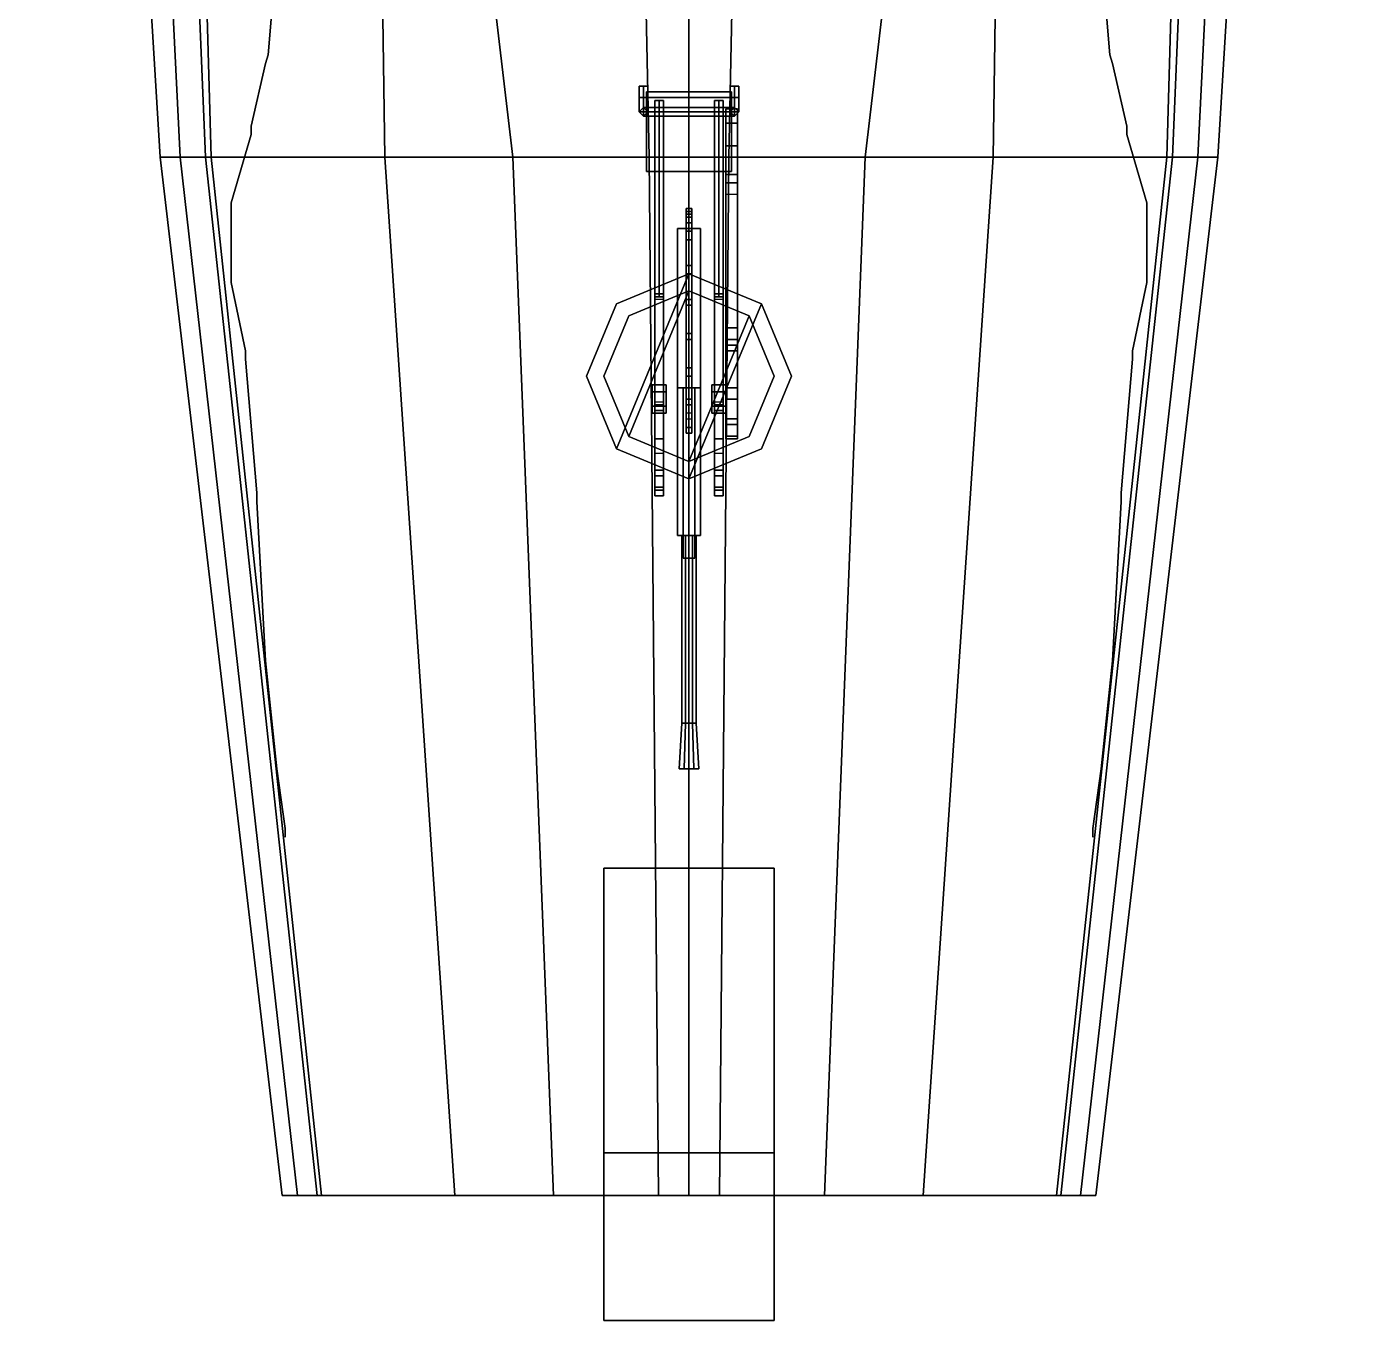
# Model space of a CAD drawing. Header units: millimetres. Extents: x -3 to 2.3, y -31.6 to 9.1.
# Drawn here: x -2.33 to 2.33, y -9.57 to -5.02 of the extents above; entities that cross this region are included whole.
import ezdxf

# ---------------------------------------------------------------- set-up
doc = ezdxf.new("R2010")
doc.units = ezdxf.units.MM
for name, color, linetype in [('gun', 1, 'Continuous'), ('railings', 6, 'Continuous'), ('sleeve', 5, 'Continuous'), ('turret', 2, 'Continuous')]:
    doc.layers.add(name, color=color, linetype=linetype)

msp = doc.modelspace()

# ---------------------------------------------------------------- linework, layer by layer
for points in [[(-1.18, 2.23, 1.5), (-2.33, 2.23, 1.3), (-1.86, -5.48, 1.27), (-1.07, -5.48, 1.36)], [(-2.33, 2.23, 1.3), (-2.17, 2.23, 0.89), (-1.79, -5.48, 1.03), (-1.86, -5.48, 1.27)], [(-2.17, 2.23, 0.89), (-2.02, 2.23, 0.28), (-1.7, -5.48, 0.14), (-1.79, -5.48, 1.03)], [(-2.02, 2.23, 0.28), (-1.9, 2.23, -0.42), (-1.68, -5.48, -0.28), (-1.7, -5.48, 0.14)], [(-1.9, 2.23, -0.42), (-1.53, 2.23, -0.42), (-0.62, -5.48, -0.37), (-1.68, -5.48, -0.28)], [(-1.53, 2.23, -0.42), (-0.3, 2.23, -0.64), (-0.14, -5.48, -0.42), (-0.62, -5.48, -0.37)], [(0, 2.23, 1.53), (-1.18, 2.23, 1.5), (-1.07, -5.48, 1.36), (0, -5.48, 1.36)], [(0, -5.48, -0.46), (-0.14, -5.48, -0.42), (-0.3, 2.23, -0.64), (0, 2.23, -0.74)], [(0, 2.23, -0.74), (0.3, 2.23, -0.64), (0.14, -5.48, -0.42), (0, -5.48, -0.46)], [(0, -5.48, 1.36), (1.07, -5.48, 1.36), (1.18, 2.23, 1.5), (0, 2.23, 1.53)], [(0.62, -5.48, -0.37), (0.14, -5.48, -0.42), (0.3, 2.23, -0.64), (1.53, 2.23, -0.42)], [(1.68, -5.48, -0.28), (0.62, -5.48, -0.37), (1.53, 2.23, -0.42), (1.9, 2.23, -0.42)], [(1.07, -5.48, 1.36), (1.86, -5.48, 1.27), (2.33, 2.23, 1.3), (1.18, 2.23, 1.5)], [(1.7, -5.48, 0.14), (1.68, -5.48, -0.28), (1.9, 2.23, -0.42), (2.02, 2.23, 0.28)], [(1.79, -5.48, 1.03), (1.7, -5.48, 0.14), (2.02, 2.23, 0.28), (2.17, 2.23, 0.89)], [(1.86, -5.48, 1.27), (1.79, -5.48, 1.03), (2.17, 2.23, 0.89), (2.33, 2.23, 1.3)], [(-1.07, -5.48, 1.36), (-1.86, -5.48, 1.27), (-1.4307, -9.13, 1.2169), (-0.823, -9.13, 1.2861)], [(-1.86, -5.48, 1.27), (-1.79, -5.48, 1.03), (-1.3769, -9.13, 1.0323), (-1.4307, -9.13, 1.2169)], [(-1.79, -5.48, 1.03), (-1.7, -5.48, 0.14), (-1.3076, -9.13, 0.0577), (-1.3769, -9.13, 1.0323)], [(-1.7, -5.48, 0.14), (-1.68, -5.48, -0.28), (-1.2923, -9.13, -0.2654), (-1.3076, -9.13, 0.0577)], [(-1.68, -5.48, -0.28), (-0.62, -5.48, -0.37), (-0.4769, -9.13, -0.3346), (-1.2923, -9.13, -0.2654)], [(1.07, -5.48, 1.36), (-1.07, -5.48, 1.36), (-0.823, -9.13, 1.2861), (0.823, -9.13, 1.2861)], [(-0.62, -5.48, -0.37), (-0.14, -5.48, -0.42), (-0.1077, -9.13, -0.3731), (-0.4769, -9.13, -0.3346)], [(0, -9.13, -0.4038), (-0.1077, -9.13, -0.3731), (-0.14, -5.48, -0.42), (0, -5.48, -0.46)], [(0, -5.48, -0.46), (0.14, -5.48, -0.42), (0.1077, -9.13, -0.3731), (0, -9.13, -0.4038)], [(0.4769, -9.13, -0.3346), (0.1077, -9.13, -0.3731), (0.14, -5.48, -0.42), (0.62, -5.48, -0.37)], [(1.2923, -9.13, -0.2654), (0.4769, -9.13, -0.3346), (0.62, -5.48, -0.37), (1.68, -5.48, -0.28)], [(0.823, -9.13, 1.2861), (1.4307, -9.13, 1.2169), (1.86, -5.48, 1.27), (1.07, -5.48, 1.36)], [(1.3076, -9.13, 0.0577), (1.2923, -9.13, -0.2654), (1.68, -5.48, -0.28), (1.7, -5.48, 0.14)], [(1.3769, -9.13, 1.0323), (1.3076, -9.13, 0.0577), (1.7, -5.48, 0.14), (1.79, -5.48, 1.03)], [(1.4307, -9.13, 1.2169), (1.3769, -9.13, 1.0323), (1.79, -5.48, 1.03), (1.86, -5.48, 1.27)], [(-0.2546, -5.9954, 1.51), (-0.36, -6.25, 1.51), (-0.2546, -6.5046, 1.51), (0, -5.89, 1.51)], [(0, -5.89, 1.51), (-0.2546, -6.5046, 1.51), (0, -6.61, 1.51), (0.2546, -5.9954, 1.51)], [(0, -5.89, 1.35), (-0.2546, -5.9954, 1.34), (-0.2546, -5.9954, 1.51), (0, -5.89, 1.51)], [(0.2546, -5.9954, 1.34), (0, -5.89, 1.35), (0, -5.89, 1.51), (0.2546, -5.9954, 1.51)], [(-0.2546, -5.9954, 1.34), (-0.36, -6.25, 1.34), (-0.36, -6.25, 1.51), (-0.2546, -5.9954, 1.51)], [(0.2546, -5.9954, 1.51), (0, -6.61, 1.51), (0.2546, -6.5046, 1.51), (0.36, -6.25, 1.51)], [(0.36, -6.25, 1.34), (0.2546, -5.9954, 1.34), (0.2546, -5.9954, 1.51), (0.36, -6.25, 1.51)], [(-0.36, -6.25, 1.34), (-0.2546, -6.5046, 1.33), (-0.2546, -6.5046, 1.51), (-0.36, -6.25, 1.51)], [(0.2546, -6.5046, 1.33), (0.36, -6.25, 1.34), (0.36, -6.25, 1.51), (0.2546, -6.5046, 1.51)], [(-0.2546, -6.5046, 1.33), (0, -6.61, 1.33), (0, -6.61, 1.51), (-0.2546, -6.5046, 1.51)], [(0, -6.61, 1.33), (0.2546, -6.5046, 1.33), (0.2546, -6.5046, 1.51), (0, -6.61, 1.51)], [(0.3, -8.98, 1.83), (0.3, -7.98, 1.83), (-0.3, -7.98, 1.83), (-0.3, -8.98, 1.83)], [(-0.3, -7.98, 1.83), (-0.3, -7.98, 1.3), (-0.3, -8.98, 1.28), (-0.3, -8.98, 1.83)], [(0.3, -7.98, 1.83), (0.3, -7.98, 1.3), (-0.3, -7.98, 1.3), (-0.3, -7.98, 1.83)], [(0.3, -8.98, 1.28), (0.3, -7.98, 1.3), (0.3, -7.98, 1.83), (0.3, -8.98, 1.83)], [(-0.3, -8.98, 1.83), (-0.3, -8.98, 1.28), (-0.3, -9.57, 1.4), (-0.3, -9.57, 1.74)], [(0.3, -9.57, 1.74), (0.3, -8.98, 1.83), (-0.3, -8.98, 1.83), (-0.3, -9.57, 1.74)], [(-0.3, -9.57, 1.4), (-0.3, -8.98, 1.28), (0.3, -8.98, 1.28), (0.3, -9.57, 1.4)], [(0.3, -9.57, 1.4), (0.3, -8.98, 1.28), (0.3, -8.98, 1.83), (0.3, -9.57, 1.74)], [(-1.4307, -9.13, 1.2169), (-1.3769, -9.13, 1.0323), (1.3769, -9.13, 1.0323), (1.4307, -9.13, 1.2169)], [(-0.823, -9.13, 1.2861), (-1.4307, -9.13, 1.2169), (1.4307, -9.13, 1.2169), (0.823, -9.13, 1.2861)], [(-1.3769, -9.13, 1.0323), (-1.3076, -9.13, 0.0577), (1.3076, -9.13, 0.0577), (1.3769, -9.13, 1.0323)], [(-1.3076, -9.13, 0.0577), (-1.2923, -9.13, -0.2654), (1.2923, -9.13, -0.2654), (1.3076, -9.13, 0.0577)], [(-1.2923, -9.13, -0.2654), (-0.4769, -9.13, -0.3346), (0.4769, -9.13, -0.3346), (1.2923, -9.13, -0.2654)], [(-0.4769, -9.13, -0.3346), (-0.1077, -9.13, -0.3731), (0.1077, -9.13, -0.3731), (0.4769, -9.13, -0.3346)], [(-0.1077, -9.13, -0.3731), (0, -9.13, -0.4038), (0, -9.13, -0.4038), (0.1077, -9.13, -0.3731)], [(-0.3, -9.57, 1.74), (-0.3, -9.57, 1.4), (0.3, -9.57, 1.4), (0.3, -9.57, 1.74)]]:
    msp.add_3dface(points)
at = {"layer": 'gun'}
for points in [[(-0.0125, -6.81, 2.1617), (-0.025, -6.81, 2.14), (-0.025, -7.47, 2.14), (-0.0125, -7.47, 2.1617)], [(-0.025, -6.81, 2.14), (-0.0125, -6.81, 2.1183), (-0.0125, -7.47, 2.1183), (-0.025, -7.47, 2.14)], [(0.0125, -6.81, 2.1617), (-0.0125, -6.81, 2.1617), (-0.0125, -7.47, 2.1617), (0.0125, -7.47, 2.1617)], [(-0.0125, -6.81, 2.1183), (0.0125, -6.81, 2.1183), (0.0125, -7.47, 2.1183), (-0.0125, -7.47, 2.1183)], [(0.025, -6.81, 2.14), (0.0125, -6.81, 2.1617), (0.0125, -7.47, 2.1617), (0.025, -7.47, 2.14)], [(0.0125, -6.81, 2.1183), (0.025, -6.81, 2.14), (0.025, -7.47, 2.14), (0.0125, -7.47, 2.1183)], [(-0.035, -7.63, 2.14), (-0.0175, -7.63, 2.1703), (-0.0125, -7.47, 2.1617), (-0.025, -7.47, 2.14)], [(-0.0175, -7.63, 2.1097), (-0.035, -7.63, 2.14), (-0.025, -7.47, 2.14), (-0.0125, -7.47, 2.1183)], [(-0.0175, -7.63, 2.1703), (0.0175, -7.63, 2.1703), (0.0125, -7.47, 2.1617), (-0.0125, -7.47, 2.1617)], [(0.0175, -7.63, 2.1097), (-0.0175, -7.63, 2.1097), (-0.0125, -7.47, 2.1183), (0.0125, -7.47, 2.1183)], [(0.0175, -7.63, 2.1703), (0.035, -7.63, 2.14), (0.025, -7.47, 2.14), (0.0125, -7.47, 2.1617)], [(0.035, -7.63, 2.14), (0.0175, -7.63, 2.1097), (0.0125, -7.47, 2.1183), (0.025, -7.47, 2.14)], [(-0.0175, -7.63, 2.1097), (0.0175, -7.63, 2.1703), (-0.0175, -7.63, 2.1703), (-0.035, -7.63, 2.14)], [(0.0175, -7.63, 2.1097), (0.035, -7.63, 2.14), (0.0175, -7.63, 2.1703), (-0.0175, -7.63, 2.1097)]]:
    msp.add_3dface(points, dxfattribs=at)
at = {"layer": 'railings'}
for points in [[(-1.46, -4.88, 1.88), (-1.46, -4.88, 1.91), (-1.48, -5.12, 1.91), (-1.48, -5.12, 1.88)], [(-1.48, -5.12, 1.88), (-1.48, -5.12, 1.91), (-1.46, -4.88, 1.91), (-1.46, -4.88, 1.88)], [(1.46, -4.88, 1.88), (1.46, -4.88, 1.91), (1.48, -5.12, 1.91), (1.48, -5.12, 1.88)], [(1.48, -5.12, 1.88), (1.48, -5.12, 1.91), (1.46, -4.88, 1.91), (1.46, -4.88, 1.88)], [(-1.49, -5.15, 1.27), (-1.48, -5.12, 1.27), (-1.48, -5.12, 1.91), (-1.49, -5.15, 1.91)], [(-1.49, -5.15, 1.91), (-1.48, -5.12, 1.91), (-1.48, -5.12, 1.27), (-1.49, -5.15, 1.27)], [(1.49, -5.15, 1.91), (1.48, -5.12, 1.91), (1.48, -5.12, 1.27), (1.49, -5.15, 1.27)], [(1.49, -5.15, 1.27), (1.48, -5.12, 1.27), (1.48, -5.12, 1.91), (1.49, -5.15, 1.91)], [(-1.49, -5.15, 1.85), (-1.49, -5.15, 1.88), (-1.54, -5.37, 1.88), (-1.54, -5.37, 1.85)], [(-1.54, -5.37, 1.85), (-1.54, -5.37, 1.88), (-1.49, -5.15, 1.88), (-1.49, -5.15, 1.85)], [(1.49, -5.15, 1.85), (1.49, -5.15, 1.88), (1.54, -5.37, 1.88), (1.54, -5.37, 1.85)], [(1.54, -5.37, 1.85), (1.54, -5.37, 1.88), (1.49, -5.15, 1.88), (1.49, -5.15, 1.85)], [(-1.54, -5.4, 1.85), (-1.54, -5.4, 1.88), (-1.61, -5.64, 1.88), (-1.61, -5.64, 1.85)], [(-1.61, -5.64, 1.85), (-1.61, -5.64, 1.88), (-1.54, -5.4, 1.88), (-1.54, -5.4, 1.85)], [(-1.54, -5.4, 1.88), (-1.54, -5.37, 1.88), (-1.54, -5.37, 1.27), (-1.54, -5.4, 1.27)], [(-1.54, -5.4, 1.27), (-1.54, -5.37, 1.27), (-1.54, -5.37, 1.88), (-1.54, -5.4, 1.88)], [(1.54, -5.4, 1.88), (1.54, -5.37, 1.88), (1.54, -5.37, 1.27), (1.54, -5.4, 1.27)], [(1.54, -5.4, 1.27), (1.54, -5.37, 1.27), (1.54, -5.37, 1.88), (1.54, -5.4, 1.88)], [(1.54, -5.4, 1.85), (1.54, -5.4, 1.88), (1.61, -5.64, 1.88), (1.61, -5.64, 1.85)], [(1.61, -5.64, 1.85), (1.61, -5.64, 1.88), (1.54, -5.4, 1.88), (1.54, -5.4, 1.85)], [(-1.61, -5.67, 1.26), (-1.61, -5.64, 1.26), (-1.61, -5.64, 1.88), (-1.61, -5.67, 1.88)], [(-1.61, -5.67, 1.88), (-1.61, -5.64, 1.88), (-1.61, -5.64, 1.26), (-1.61, -5.67, 1.26)], [(-1.61, -5.67, 1.85), (-1.61, -5.67, 1.88), (-1.61, -5.89, 1.88), (-1.61, -5.89, 1.85)], [(-1.61, -5.89, 1.85), (-1.61, -5.89, 1.88), (-1.61, -5.67, 1.88), (-1.61, -5.67, 1.85)], [(1.61, -5.67, 1.88), (1.61, -5.64, 1.88), (1.61, -5.64, 1.26), (1.61, -5.67, 1.26)], [(1.61, -5.67, 1.26), (1.61, -5.64, 1.26), (1.61, -5.64, 1.88), (1.61, -5.67, 1.88)], [(1.61, -5.67, 1.85), (1.61, -5.67, 1.88), (1.61, -5.89, 1.88), (1.61, -5.89, 1.85)], [(1.61, -5.89, 1.85), (1.61, -5.89, 1.88), (1.61, -5.67, 1.88), (1.61, -5.67, 1.85)], [(-1.61, -5.92, 1.88), (-1.61, -5.89, 1.88), (-1.61, -5.89, 1.26), (-1.61, -5.92, 1.26)], [(-1.61, -5.92, 1.26), (-1.61, -5.89, 1.26), (-1.61, -5.89, 1.88), (-1.61, -5.92, 1.88)], [(1.61, -5.92, 1.26), (1.61, -5.89, 1.26), (1.61, -5.89, 1.88), (1.61, -5.92, 1.88)], [(1.61, -5.92, 1.88), (1.61, -5.89, 1.88), (1.61, -5.89, 1.26), (1.61, -5.92, 1.26)], [(-1.61, -5.92, 1.85), (-1.61, -5.92, 1.88), (-1.56, -6.16, 1.88), (-1.56, -6.16, 1.85)], [(-1.56, -6.16, 1.85), (-1.56, -6.16, 1.88), (-1.61, -5.92, 1.88), (-1.61, -5.92, 1.85)], [(1.56, -6.16, 1.85), (1.56, -6.16, 1.88), (1.61, -5.92, 1.88), (1.61, -5.92, 1.85)], [(1.61, -5.92, 1.85), (1.61, -5.92, 1.88), (1.56, -6.16, 1.88), (1.56, -6.16, 1.85)], [(-1.56, -6.19, 1.26), (-1.56, -6.16, 1.26), (-1.56, -6.16, 1.88), (-1.56, -6.19, 1.88)], [(-1.56, -6.19, 1.88), (-1.56, -6.16, 1.88), (-1.56, -6.16, 1.26), (-1.56, -6.19, 1.26)], [(-1.56, -6.19, 1.85), (-1.56, -6.19, 1.88), (-1.52, -6.66, 1.88), (-1.52, -6.66, 1.85)], [(-1.52, -6.66, 1.85), (-1.52, -6.66, 1.88), (-1.56, -6.19, 1.88), (-1.56, -6.19, 1.85)], [(1.52, -6.66, 1.85), (1.52, -6.66, 1.88), (1.56, -6.19, 1.88), (1.56, -6.19, 1.85)], [(1.56, -6.19, 1.85), (1.56, -6.19, 1.88), (1.52, -6.66, 1.88), (1.52, -6.66, 1.85)], [(1.56, -6.19, 1.26), (1.56, -6.16, 1.26), (1.56, -6.16, 1.88), (1.56, -6.19, 1.88)], [(1.56, -6.19, 1.88), (1.56, -6.16, 1.88), (1.56, -6.16, 1.26), (1.56, -6.19, 1.26)], [(-1.52, -6.69, 1.88), (-1.52, -6.66, 1.88), (-1.52, -6.66, 1.25), (-1.52, -6.69, 1.25)], [(-1.52, -6.69, 1.25), (-1.52, -6.66, 1.25), (-1.52, -6.66, 1.88), (-1.52, -6.69, 1.88)], [(1.52, -6.69, 1.88), (1.52, -6.66, 1.88), (1.52, -6.66, 1.25), (1.52, -6.69, 1.25)], [(1.52, -6.69, 1.25), (1.52, -6.66, 1.25), (1.52, -6.66, 1.88), (1.52, -6.69, 1.88)], [(-1.49, -7.25, 1.8), (-1.49, -7.25, 1.83), (-1.52, -6.69, 1.88), (-1.52, -6.69, 1.85)], [(-1.52, -6.69, 1.85), (-1.52, -6.69, 1.88), (-1.49, -7.25, 1.83), (-1.49, -7.25, 1.8)], [(1.52, -6.69, 1.85), (1.52, -6.69, 1.88), (1.49, -7.25, 1.83), (1.49, -7.25, 1.8)], [(1.49, -7.25, 1.8), (1.49, -7.25, 1.83), (1.52, -6.69, 1.88), (1.52, -6.69, 1.85)], [(-1.49, -7.25, 1.8), (-1.49, -7.25, 1.83), (-1.45, -7.63, 1.65), (-1.45, -7.63, 1.61)], [(-1.45, -7.63, 1.61), (-1.45, -7.63, 1.65), (-1.49, -7.25, 1.83), (-1.49, -7.25, 1.8)], [(1.49, -7.25, 1.8), (1.49, -7.25, 1.83), (1.45, -7.63, 1.65), (1.45, -7.63, 1.61)], [(1.45, -7.63, 1.61), (1.45, -7.63, 1.65), (1.49, -7.25, 1.83), (1.49, -7.25, 1.8)], [(-1.42, -7.84, 1.41), (-1.42, -7.84, 1.45), (-1.45, -7.63, 1.65), (-1.45, -7.63, 1.61)], [(-1.45, -7.63, 1.61), (-1.45, -7.63, 1.65), (-1.42, -7.84, 1.45), (-1.42, -7.84, 1.41)], [(1.42, -7.84, 1.41), (1.42, -7.84, 1.45), (1.45, -7.63, 1.65), (1.45, -7.63, 1.61)], [(1.45, -7.63, 1.61), (1.45, -7.63, 1.65), (1.42, -7.84, 1.45), (1.42, -7.84, 1.41)], [(-1.42, -7.87, 1.45), (-1.42, -7.84, 1.45), (-1.42, -7.84, 1.23), (-1.42, -7.87, 1.23)], [(-1.42, -7.87, 1.23), (-1.42, -7.84, 1.23), (-1.42, -7.84, 1.45), (-1.42, -7.87, 1.45)], [(1.42, -7.87, 1.45), (1.42, -7.84, 1.45), (1.42, -7.84, 1.23), (1.42, -7.87, 1.23)], [(1.42, -7.87, 1.23), (1.42, -7.84, 1.23), (1.42, -7.84, 1.45), (1.42, -7.87, 1.45)]]:
    msp.add_3dface(points, dxfattribs=at)
at = {"layer": 'sleeve'}
for points in [[(-0.01, -5.66, 2.24), (-0.01, -5.68, 2.36), (0.01, -5.68, 2.36), (0.01, -5.66, 2.24)], [(-0.01, -5.68, 2.24), (-0.01, -5.71, 2.36), (-0.01, -5.68, 2.36), (-0.01, -5.66, 2.24)], [(-0.01, -5.68, 2.19), (-0.01, -5.68, 2.24), (-0.01, -5.66, 2.24), (-0.01, -5.66, 2.19)], [(-0.01, -5.66, 2.19), (-0.01, -5.66, 2.24), (0.01, -5.66, 2.24), (0.01, -5.66, 2.19)], [(-0.01, -5.67, 2.05), (-0.01, -5.66, 2.19), (0.01, -5.66, 2.19), (0.01, -5.67, 2.05)], [(-0.01, -5.69, 2.05), (-0.01, -5.68, 2.19), (-0.01, -5.66, 2.19), (-0.01, -5.67, 2.05)], [(0.01, -5.67, 2.05), (0.01, -5.69, 2.05), (-0.01, -5.69, 2.05), (-0.01, -5.67, 2.05)], [(-0.01, -5.68, 2.36), (-0.01, -5.74, 2.5), (0.01, -5.74, 2.5), (0.01, -5.68, 2.36)], [(-0.01, -5.71, 2.36), (-0.01, -5.77, 2.5), (-0.01, -5.74, 2.5), (-0.01, -5.68, 2.36)], [(0.01, -5.68, 2.24), (0.01, -5.71, 2.36), (-0.01, -5.71, 2.36), (-0.01, -5.68, 2.24)], [(0.01, -5.68, 2.19), (0.01, -5.68, 2.24), (-0.01, -5.68, 2.24), (-0.01, -5.68, 2.19)], [(0.01, -5.69, 2.05), (0.01, -5.68, 2.19), (-0.01, -5.68, 2.19), (-0.01, -5.69, 2.05)], [(0.01, -5.68, 2.36), (0.01, -5.71, 2.36), (0.01, -5.68, 2.24), (0.01, -5.66, 2.24)], [(0.01, -5.66, 2.24), (0.01, -5.68, 2.24), (0.01, -5.68, 2.19), (0.01, -5.66, 2.19)], [(0.01, -5.66, 2.19), (0.01, -5.68, 2.19), (0.01, -5.69, 2.05), (0.01, -5.67, 2.05)], [(0.01, -5.74, 2.5), (0.01, -5.77, 2.5), (0.01, -5.71, 2.36), (0.01, -5.68, 2.36)], [(-0.04, -5.73, 2.19), (-0.04, -6.29, 2.19), (0.04, -6.29, 2.19), (0.04, -5.73, 2.19)], [(0.04, -5.73, 2.05), (0.04, -6.29, 2.05), (-0.04, -6.29, 2.05), (-0.04, -5.73, 2.05)], [(-0.04, -6.29, 2.05), (-0.04, -6.29, 2.19), (-0.04, -5.73, 2.19), (-0.04, -5.73, 2.05)], [(-0.04, -5.73, 2.05), (-0.04, -5.73, 2.19), (0.04, -5.73, 2.19), (0.04, -5.73, 2.05)], [(0.01, -5.71, 2.36), (0.01, -5.77, 2.5), (-0.01, -5.77, 2.5), (-0.01, -5.71, 2.36)], [(0.04, -5.73, 2.19), (0.04, -6.29, 2.19), (0.04, -6.29, 2.05), (0.04, -5.73, 2.05)], [(-0.01, -5.74, 2.5), (-0.01, -5.86, 2.65), (0.01, -5.86, 2.65), (0.01, -5.74, 2.5)], [(-0.01, -5.77, 2.5), (-0.01, -5.89, 2.64), (-0.01, -5.86, 2.65), (-0.01, -5.74, 2.5)], [(0.01, -5.77, 2.5), (0.01, -5.89, 2.64), (-0.01, -5.89, 2.64), (-0.01, -5.77, 2.5)], [(0.01, -5.86, 2.65), (0.01, -5.89, 2.64), (0.01, -5.77, 2.5), (0.01, -5.74, 2.5)], [(-0.01, -5.86, 2.65), (-0.01, -5.98, 2.74), (0.01, -5.98, 2.74), (0.01, -5.86, 2.65)], [(-0.01, -5.89, 2.64), (-0.01, -6, 2.72), (-0.01, -5.98, 2.74), (-0.01, -5.86, 2.65)], [(0.01, -5.98, 2.74), (0.01, -6, 2.72), (0.01, -5.89, 2.64), (0.01, -5.86, 2.65)], [(0.01, -5.89, 2.64), (0.01, -6, 2.72), (-0.01, -6, 2.72), (-0.01, -5.89, 2.64)], [(-0.01, -6, 2.72), (-0.01, -6.12, 2.77), (-0.01, -6.1, 2.79), (-0.01, -5.98, 2.74)], [(-0.01, -5.98, 2.74), (-0.01, -6.1, 2.79), (0.01, -6.1, 2.79), (0.01, -5.98, 2.74)], [(0.01, -6, 2.72), (0.01, -6.12, 2.77), (-0.01, -6.12, 2.77), (-0.01, -6, 2.72)], [(0.01, -6.1, 2.79), (0.01, -6.12, 2.77), (0.01, -6, 2.72), (0.01, -5.98, 2.74)], [(-0.01, -6.12, 2.77), (-0.01, -6.22, 2.79), (-0.01, -6.25, 2.82), (-0.01, -6.1, 2.79)], [(-0.01, -6.1, 2.79), (-0.01, -6.25, 2.82), (0.01, -6.25, 2.82), (0.01, -6.1, 2.79)], [(0.01, -6.25, 2.82), (0.01, -6.22, 2.79), (0.01, -6.12, 2.77), (0.01, -6.1, 2.79)], [(0.01, -6.12, 2.77), (0.01, -6.22, 2.79), (-0.01, -6.22, 2.79), (-0.01, -6.12, 2.77)], [(0.01, -6.22, 2.79), (0.01, -6.33, 2.8), (-0.01, -6.33, 2.8), (-0.01, -6.22, 2.79)], [(-0.01, -6.22, 2.79), (-0.01, -6.33, 2.8), (-0.01, -6.35, 2.82), (-0.01, -6.25, 2.82)], [(0.01, -6.35, 2.82), (0.01, -6.33, 2.8), (0.01, -6.22, 2.79), (0.01, -6.25, 2.82)], [(-0.02, -6.29, 2.1746), (-0.04, -6.29, 2.14), (-0.04, -6.81, 2.14), (-0.02, -6.81, 2.1746)], [(-0.04, -6.29, 2.14), (-0.02, -6.29, 2.1054), (-0.02, -6.81, 2.1054), (-0.04, -6.81, 2.14)], [(0.04, -6.29, 2.05), (0.04, -6.29, 2.19), (-0.04, -6.29, 2.19), (-0.04, -6.29, 2.05)], [(0.02, -6.29, 2.1746), (-0.02, -6.29, 2.1746), (-0.02, -6.81, 2.1746), (0.02, -6.81, 2.1746)], [(-0.02, -6.29, 2.08), (0, -6.29, 2.06), (0, -6.89, 2.06), (-0.02, -6.89, 2.08)], [(0, -6.29, 2.1), (-0.02, -6.29, 2.08), (-0.02, -6.89, 2.08), (0, -6.89, 2.1)], [(-0.02, -6.29, 2.1054), (0.02, -6.29, 2.1054), (0.02, -6.81, 2.1054), (-0.02, -6.81, 2.1054)], [(-0.01, -6.25, 2.82), (-0.01, -6.35, 2.82), (0.01, -6.35, 2.82), (0.01, -6.25, 2.82)], [(0, -6.29, 2.06), (0.02, -6.29, 2.08), (0.02, -6.89, 2.08), (0, -6.89, 2.06)], [(0.02, -6.29, 2.08), (0, -6.29, 2.1), (0, -6.89, 2.1), (0.02, -6.89, 2.08)], [(0.04, -6.29, 2.14), (0.02, -6.29, 2.1746), (0.02, -6.81, 2.1746), (0.04, -6.81, 2.14)], [(0.02, -6.29, 2.1054), (0.04, -6.29, 2.14), (0.04, -6.81, 2.14), (0.02, -6.81, 2.1054)], [(-0.01, -6.33, 2.8), (-0.01, -6.43, 2.78), (-0.01, -6.45, 2.8), (-0.01, -6.35, 2.82)], [(0.01, -6.33, 2.8), (0.01, -6.43, 2.78), (-0.01, -6.43, 2.78), (-0.01, -6.33, 2.8)], [(0.01, -6.45, 2.8), (0.01, -6.43, 2.78), (0.01, -6.33, 2.8), (0.01, -6.35, 2.82)], [(-0.01, -6.35, 2.82), (-0.01, -6.45, 2.8), (0.01, -6.45, 2.8), (0.01, -6.35, 2.82)], [(-0.01, -6.38, 2.17), (-0.01, -6.43, 2.78), (0.01, -6.43, 2.78), (0.01, -6.38, 2.17)], [(-0.01, -6.4, 2.17), (-0.01, -6.45, 2.8), (-0.01, -6.43, 2.78), (-0.01, -6.38, 2.17)], [(0.01, -6.43, 2.78), (0.01, -6.45, 2.8), (0.01, -6.4, 2.17), (0.01, -6.38, 2.17)], [(0.01, -6.4, 2.17), (0.01, -6.45, 2.8), (-0.01, -6.45, 2.8), (-0.01, -6.4, 2.17)], [(0.02, -6.81, 2.1746), (-0.02, -6.81, 2.1746), (-0.04, -6.81, 2.14), (0.04, -6.81, 2.14)], [(0.04, -6.81, 2.14), (-0.04, -6.81, 2.14), (-0.02, -6.81, 2.1054), (0.02, -6.81, 2.1054)], [(0, -6.89, 2.1), (-0.02, -6.89, 2.08), (0, -6.89, 2.06), (0.02, -6.89, 2.08)]]:
    msp.add_3dface(points, dxfattribs=at)
at = {"layer": 'turret'}
for points in [[(-0.175, -5.23, 2.11), (-0.16, -5.23, 2.125), (-0.145, -5.23, 2.11), (-0.16, -5.23, 2.095)], [(-0.175, -5.27, 2.11), (-0.16, -5.27, 2.125), (-0.16, -5.23, 2.125), (-0.175, -5.23, 2.11)], [(-0.16, -5.27, 2.095), (-0.175, -5.27, 2.11), (-0.175, -5.23, 2.11), (-0.16, -5.23, 2.095)], [(-0.16, -5.27, 2.125), (-0.145, -5.27, 2.11), (-0.145, -5.23, 2.11), (-0.16, -5.23, 2.125)], [(-0.145, -5.27, 2.11), (-0.16, -5.27, 2.095), (-0.16, -5.23, 2.095), (-0.145, -5.23, 2.11)], [(-0.15, -5.25, 1.8), (-0.15, -5.53, 1.8), (-0.15, -5.53, 1.82), (-0.15, -5.25, 1.82)], [(-0.15, -5.27, 1.95), (-0.15, -5.27, 2.11), (-0.15, -5.25, 2.11), (-0.15, -5.25, 1.95)], [(0.15, -5.25, 1.8), (0.15, -5.53, 1.8), (-0.15, -5.53, 1.8), (-0.15, -5.25, 1.8)], [(-0.15, -5.53, 1.82), (0.15, -5.53, 1.82), (0.15, -5.25, 1.82), (-0.15, -5.25, 1.82)], [(-0.15, -5.25, 1.82), (0.15, -5.25, 1.82), (0.15, -5.25, 1.8), (-0.15, -5.25, 1.8)], [(-0.15, -5.27, 2.11), (0.15, -5.27, 2.11), (0.15, -5.25, 2.11), (-0.15, -5.25, 2.11)], [(-0.15, -5.25, 1.95), (0.15, -5.25, 1.95), (0.15, -5.27, 1.95), (-0.15, -5.27, 1.95)], [(-0.15, -5.25, 2.11), (0.15, -5.25, 2.11), (0.15, -5.25, 1.95), (-0.15, -5.25, 1.95)], [(0.145, -5.23, 2.11), (0.16, -5.23, 2.125), (0.175, -5.23, 2.11), (0.16, -5.23, 2.095)], [(0.145, -5.27, 2.11), (0.16, -5.27, 2.125), (0.16, -5.23, 2.125), (0.145, -5.23, 2.11)], [(0.16, -5.27, 2.095), (0.145, -5.27, 2.11), (0.145, -5.23, 2.11), (0.16, -5.23, 2.095)], [(0.15, -5.25, 1.82), (0.15, -5.53, 1.82), (0.15, -5.53, 1.8), (0.15, -5.25, 1.8)], [(0.15, -5.25, 1.95), (0.15, -5.25, 2.11), (0.15, -5.27, 2.11), (0.15, -5.27, 1.95)], [(0.16, -5.27, 2.125), (0.175, -5.27, 2.11), (0.175, -5.23, 2.11), (0.16, -5.23, 2.125)], [(0.175, -5.27, 2.11), (0.16, -5.27, 2.095), (0.16, -5.23, 2.095), (0.175, -5.23, 2.11)], [(-0.175, -5.32, 2.06), (-0.16, -5.335, 2.06), (-0.16, -5.27, 2.125), (-0.175, -5.27, 2.11)], [(-0.16, -5.305, 2.06), (-0.175, -5.32, 2.06), (-0.175, -5.27, 2.11), (-0.16, -5.27, 2.095)], [(-0.16, -5.305, 1.77), (-0.175, -5.32, 1.755), (-0.175, -5.32, 2.06), (-0.16, -5.305, 2.06)], [(0.16, -5.305, 1.77), (0.175, -5.32, 1.755), (-0.175, -5.32, 1.755), (-0.16, -5.305, 1.77)], [(-0.16, -5.335, 2.06), (-0.145, -5.32, 2.06), (-0.145, -5.27, 2.11), (-0.16, -5.27, 2.125)], [(-0.145, -5.32, 2.06), (-0.16, -5.305, 2.06), (-0.16, -5.27, 2.095), (-0.145, -5.27, 2.11)], [(-0.145, -5.32, 1.785), (-0.16, -5.305, 1.77), (-0.16, -5.305, 2.06), (-0.145, -5.32, 2.06)], [(0.145, -5.32, 1.785), (0.16, -5.305, 1.77), (-0.16, -5.305, 1.77), (-0.145, -5.32, 1.785)], [(0.15, -5.27, 1.95), (0.15, -5.27, 2.11), (-0.15, -5.27, 2.11), (-0.15, -5.27, 1.95)], [(-0.12, -5.28, 1.77), (-0.105, -5.28, 1.755), (-0.105, -5.97, 1.755), (-0.12, -5.97, 1.77)], [(-0.105, -5.28, 1.785), (-0.12, -5.28, 1.77), (-0.12, -5.97, 1.77), (-0.105, -5.97, 1.785)], [(-0.12, -5.28, 1.77), (-0.105, -5.28, 1.785), (-0.09, -5.28, 1.77), (-0.105, -5.28, 1.755)], [(-0.105, -5.28, 1.755), (-0.09, -5.28, 1.77), (-0.09, -5.97, 1.77), (-0.105, -5.97, 1.755)], [(-0.09, -5.28, 1.77), (-0.105, -5.28, 1.785), (-0.105, -5.97, 1.785), (-0.09, -5.97, 1.77)], [(0.09, -5.28, 1.77), (0.105, -5.28, 1.755), (0.105, -5.97, 1.755), (0.09, -5.97, 1.77)], [(0.105, -5.28, 1.785), (0.09, -5.28, 1.77), (0.09, -5.97, 1.77), (0.105, -5.97, 1.785)], [(0.09, -5.28, 1.77), (0.105, -5.28, 1.785), (0.12, -5.28, 1.77), (0.105, -5.28, 1.755)], [(0.105, -5.28, 1.755), (0.12, -5.28, 1.77), (0.12, -5.97, 1.77), (0.105, -5.97, 1.755)], [(0.12, -5.28, 1.77), (0.105, -5.28, 1.785), (0.105, -5.97, 1.785), (0.12, -5.97, 1.77)], [(0.13, -5.31, 2.47), (0.13, -5.44, 2.75), (0.17, -5.44, 2.75), (0.17, -5.31, 2.47)], [(0.13, -5.36, 2.46), (0.13, -5.48, 2.7), (0.13, -5.44, 2.75), (0.13, -5.31, 2.47)], [(0.13, -5.54, 2.38), (0.13, -5.57, 2.42), (0.13, -5.31, 2.42), (0.13, -5.32, 2.38)], [(0.13, -5.31, 2.42), (0.13, -5.57, 2.42), (0.17, -5.57, 2.42), (0.17, -5.31, 2.42)], [(0.13, -5.36, 2.42), (0.13, -5.36, 2.46), (0.13, -5.31, 2.47), (0.13, -5.31, 2.42)], [(0.13, -5.31, 2.42), (0.13, -5.31, 2.47), (0.17, -5.31, 2.47), (0.17, -5.31, 2.42)], [(0.13, -5.32, 2.38), (0.13, -5.31, 2.42), (0.17, -5.31, 2.42), (0.17, -5.32, 2.38)], [(0.145, -5.32, 2.06), (0.16, -5.335, 2.06), (0.16, -5.27, 2.125), (0.145, -5.27, 2.11)], [(0.16, -5.305, 2.06), (0.145, -5.32, 2.06), (0.145, -5.27, 2.11), (0.16, -5.27, 2.095)], [(0.16, -5.305, 1.77), (0.145, -5.32, 1.785), (0.145, -5.32, 2.06), (0.16, -5.305, 2.06)], [(0.16, -5.335, 2.06), (0.175, -5.32, 2.06), (0.175, -5.27, 2.11), (0.16, -5.27, 2.125)], [(0.175, -5.32, 2.06), (0.16, -5.305, 2.06), (0.16, -5.27, 2.095), (0.175, -5.27, 2.11)], [(0.175, -5.32, 1.755), (0.16, -5.305, 1.77), (0.16, -5.305, 2.06), (0.175, -5.32, 2.06)], [(0.17, -5.44, 2.75), (0.17, -5.48, 2.7), (0.17, -5.36, 2.46), (0.17, -5.31, 2.47)], [(0.17, -5.31, 2.42), (0.17, -5.57, 2.42), (0.17, -5.54, 2.38), (0.17, -5.32, 2.38)], [(0.17, -5.31, 2.47), (0.17, -5.36, 2.46), (0.17, -5.36, 2.42), (0.17, -5.31, 2.42)], [(-0.175, -5.32, 1.755), (-0.16, -5.335, 1.77), (-0.16, -5.335, 2.06), (-0.175, -5.32, 2.06)], [(0.175, -5.32, 1.755), (0.16, -5.335, 1.77), (-0.16, -5.335, 1.77), (-0.175, -5.32, 1.755)], [(-0.16, -5.335, 1.77), (-0.145, -5.32, 1.785), (-0.145, -5.32, 2.06), (-0.16, -5.335, 2.06)], [(0.16, -5.335, 1.77), (0.145, -5.32, 1.785), (-0.145, -5.32, 1.785), (-0.16, -5.335, 1.77)], [(0.17, -5.32, 2.38), (0.17, -5.54, 2.38), (0.13, -5.54, 2.38), (0.13, -5.32, 2.38)], [(0.145, -5.32, 1.785), (0.16, -5.335, 1.77), (0.16, -5.335, 2.06), (0.145, -5.32, 2.06)], [(0.16, -5.335, 1.77), (0.175, -5.32, 1.755), (0.175, -5.32, 2.06), (0.16, -5.335, 2.06)], [(0.17, -5.36, 2.46), (0.17, -5.48, 2.7), (0.13, -5.48, 2.7), (0.13, -5.36, 2.46)], [(0.17, -5.36, 2.42), (0.17, -5.36, 2.46), (0.13, -5.36, 2.46), (0.13, -5.36, 2.42)], [(0.13, -5.44, 2.75), (0.13, -6.47, 2.46), (0.17, -6.47, 2.46), (0.17, -5.44, 2.75)], [(0.13, -5.48, 2.7), (0.13, -6.46, 2.41), (0.13, -6.47, 2.46), (0.13, -5.44, 2.75)], [(0.17, -6.47, 2.46), (0.17, -6.46, 2.41), (0.17, -5.48, 2.7), (0.17, -5.44, 2.75)], [(0.17, -5.48, 2.7), (0.17, -6.46, 2.41), (0.13, -6.46, 2.41), (0.13, -5.48, 2.7)], [(-0.15, -5.53, 1.8), (0.15, -5.53, 1.8), (0.15, -5.53, 1.82), (-0.15, -5.53, 1.82)], [(0.17, -5.54, 2.38), (0.17, -6.08, 1.79), (0.13, -6.08, 1.79), (0.13, -5.54, 2.38)], [(0.13, -6.08, 1.79), (0.13, -6.12, 1.88), (0.13, -5.57, 2.42), (0.13, -5.54, 2.38)], [(0.17, -5.57, 2.42), (0.17, -6.12, 1.88), (0.17, -6.08, 1.79), (0.17, -5.54, 2.38)], [(0.13, -6.4, 2.21), (0.13, -6.42, 2.23), (0.13, -5.57, 2.42), (0.13, -5.61, 2.38)], [(0.13, -5.57, 2.42), (0.13, -6.42, 2.23), (0.17, -6.42, 2.23), (0.17, -5.57, 2.42)], [(0.13, -5.57, 2.42), (0.13, -6.12, 1.88), (0.17, -6.12, 1.88), (0.17, -5.57, 2.42)], [(0.17, -5.57, 2.42), (0.17, -6.42, 2.23), (0.17, -6.4, 2.21), (0.17, -5.61, 2.38)], [(0.17, -5.61, 2.38), (0.17, -6.4, 2.21), (0.13, -6.4, 2.21), (0.13, -5.61, 2.38)], [(-0.2121, -6.0379, 1.58), (-0.3, -6.25, 1.58), (-0.2121, -6.4621, 1.58), (0, -5.95, 1.58)], [(0, -5.95, 1.58), (-0.2121, -6.4621, 1.58), (0, -6.55, 1.58), (0.2121, -6.0379, 1.58)], [(0, -5.95, 1.51), (-0.2121, -6.0379, 1.51), (-0.2121, -6.0379, 1.58), (0, -5.95, 1.58)], [(-0.12, -5.98, 1.58), (-0.12, -6.01, 1.58), (-0.12, -6.34, 1.8), (-0.12, -5.96, 1.8)], [(-0.12, -5.96, 1.8), (-0.12, -6.34, 1.8), (-0.09, -6.34, 1.8), (-0.09, -5.96, 1.8)], [(-0.09, -5.96, 1.8), (-0.09, -5.98, 1.58), (-0.12, -5.98, 1.58), (-0.12, -5.96, 1.8)], [(-0.09, -6.34, 1.8), (-0.09, -6.01, 1.58), (-0.09, -5.98, 1.58), (-0.09, -5.96, 1.8)], [(0.2121, -6.0379, 1.51), (0, -5.95, 1.51), (0, -5.95, 1.58), (0.2121, -6.0379, 1.58)], [(0.09, -5.98, 1.58), (0.09, -6.01, 1.58), (0.09, -6.34, 1.8), (0.09, -5.96, 1.8)], [(0.09, -5.96, 1.8), (0.09, -6.34, 1.8), (0.12, -6.34, 1.8), (0.12, -5.96, 1.8)], [(0.12, -5.96, 1.8), (0.12, -5.98, 1.58), (0.09, -5.98, 1.58), (0.09, -5.96, 1.8)], [(0.12, -6.34, 1.8), (0.12, -6.01, 1.58), (0.12, -5.98, 1.58), (0.12, -5.96, 1.8)], [(-0.12, -6.01, 1.58), (-0.12, -6.52, 1.58), (-0.12, -6.6, 1.67), (-0.12, -6.35, 1.81)], [(-0.09, -6.6, 1.67), (-0.09, -6.52, 1.58), (-0.09, -6.01, 1.58), (-0.09, -6.35, 1.81)], [(0.09, -6.01, 1.58), (0.09, -6.52, 1.58), (0.09, -6.6, 1.67), (0.09, -6.35, 1.81)], [(0.12, -6.6, 1.67), (0.12, -6.52, 1.58), (0.12, -6.01, 1.58), (0.12, -6.35, 1.81)], [(-0.2121, -6.0379, 1.51), (-0.3, -6.25, 1.51), (-0.3, -6.25, 1.58), (-0.2121, -6.0379, 1.58)], [(0.2121, -6.0379, 1.58), (0, -6.55, 1.58), (0.2121, -6.4621, 1.58), (0.3, -6.25, 1.58)], [(0.3, -6.25, 1.51), (0.2121, -6.0379, 1.51), (0.2121, -6.0379, 1.58), (0.3, -6.25, 1.58)], [(0.13, -6.14, 1.72), (0.13, -6.29, 1.79), (0.13, -6.12, 1.88), (0.13, -6.08, 1.79)], [(0.17, -6.08, 1.79), (0.17, -6.14, 1.72), (0.13, -6.14, 1.72), (0.13, -6.08, 1.79)], [(0.17, -6.12, 1.88), (0.17, -6.29, 1.79), (0.17, -6.14, 1.72), (0.17, -6.08, 1.79)], [(0.13, -6.12, 1.88), (0.13, -6.29, 1.79), (0.17, -6.29, 1.79), (0.17, -6.12, 1.88)], [(0.13, -6.16, 1.7), (0.13, -6.33, 1.71), (0.13, -6.29, 1.79), (0.13, -6.14, 1.72)], [(0.17, -6.14, 1.72), (0.17, -6.16, 1.7), (0.13, -6.16, 1.7), (0.13, -6.14, 1.72)], [(0.17, -6.29, 1.79), (0.17, -6.33, 1.71), (0.17, -6.16, 1.7), (0.17, -6.14, 1.72)], [(0.13, -6.16, 1.58), (0.13, -6.33, 1.58), (0.13, -6.33, 1.71), (0.13, -6.16, 1.7)], [(0.17, -6.16, 1.7), (0.17, -6.16, 1.58), (0.13, -6.16, 1.58), (0.13, -6.16, 1.7)], [(0.17, -6.33, 1.71), (0.17, -6.33, 1.58), (0.17, -6.16, 1.58), (0.17, -6.16, 1.7)], [(-0.3, -6.25, 1.51), (-0.2121, -6.4621, 1.51), (-0.2121, -6.4621, 1.58), (-0.3, -6.25, 1.58)], [(-0.13, -6.355, 2.2033), (-0.13, -6.305, 2.2033), (-0.13, -6.28, 2.16), (-0.13, -6.38, 2.16)], [(-0.08, -6.305, 2.2033), (-0.08, -6.28, 2.16), (-0.13, -6.28, 2.16), (-0.13, -6.305, 2.2033)], [(-0.13, -6.38, 2.16), (-0.13, -6.28, 2.16), (-0.13, -6.305, 2.1167), (-0.13, -6.355, 2.1167)], [(-0.08, -6.28, 2.16), (-0.08, -6.305, 2.1167), (-0.13, -6.305, 2.1167), (-0.13, -6.28, 2.16)], [(-0.09, -6.35, 2.22), (-0.09, -6.28, 2.15), (-0.12, -6.28, 2.15), (-0.12, -6.35, 2.22)], [(-0.09, -6.28, 2.15), (-0.09, -6.37, 2.05), (-0.12, -6.37, 2.05), (-0.12, -6.28, 2.15)], [(-0.12, -6.28, 2.15), (-0.12, -6.67, 1.9), (-0.09, -6.67, 1.9), (-0.09, -6.28, 2.15)], [(-0.12, -6.37, 2.05), (-0.12, -6.67, 1.83), (-0.12, -6.67, 1.9), (-0.12, -6.28, 2.15)], [(-0.12, -6.28, 2.15), (-0.12, -6.67, 1.9), (-0.12, -6.64, 2.01), (-0.12, -6.35, 2.22)], [(-0.09, -6.28, 2.15), (-0.09, -6.67, 1.9), (-0.12, -6.67, 1.9), (-0.12, -6.28, 2.15)], [(-0.09, -6.67, 1.9), (-0.09, -6.67, 1.83), (-0.09, -6.37, 2.05), (-0.09, -6.28, 2.15)], [(-0.09, -6.64, 2.01), (-0.09, -6.67, 1.9), (-0.09, -6.28, 2.15), (-0.09, -6.35, 2.22)], [(-0.08, -6.38, 2.16), (-0.08, -6.28, 2.16), (-0.08, -6.305, 2.2033), (-0.08, -6.355, 2.2033)], [(-0.08, -6.355, 2.1167), (-0.08, -6.305, 2.1167), (-0.08, -6.28, 2.16), (-0.08, -6.38, 2.16)], [(0.08, -6.355, 2.2033), (0.08, -6.305, 2.2033), (0.08, -6.28, 2.16), (0.08, -6.38, 2.16)], [(0.08, -6.28, 2.16), (0.08, -6.305, 2.2033), (0.13, -6.305, 2.2033), (0.13, -6.28, 2.16)], [(0.08, -6.38, 2.16), (0.08, -6.28, 2.16), (0.08, -6.305, 2.1167), (0.08, -6.355, 2.1167)], [(0.08, -6.305, 2.1167), (0.08, -6.28, 2.16), (0.13, -6.28, 2.16), (0.13, -6.305, 2.1167)], [(0.12, -6.35, 2.22), (0.12, -6.28, 2.15), (0.09, -6.28, 2.15), (0.09, -6.35, 2.22)], [(0.09, -6.37, 2.05), (0.09, -6.67, 1.83), (0.09, -6.67, 1.9), (0.09, -6.28, 2.15)], [(0.09, -6.28, 2.15), (0.09, -6.67, 1.9), (0.12, -6.67, 1.9), (0.12, -6.28, 2.15)], [(0.12, -6.28, 2.15), (0.12, -6.37, 2.05), (0.09, -6.37, 2.05), (0.09, -6.28, 2.15)], [(0.12, -6.28, 2.15), (0.12, -6.67, 1.9), (0.09, -6.67, 1.9), (0.09, -6.28, 2.15)], [(0.09, -6.28, 2.15), (0.09, -6.67, 1.9), (0.09, -6.64, 2.01), (0.09, -6.35, 2.22)], [(0.12, -6.67, 1.9), (0.12, -6.67, 1.83), (0.12, -6.37, 2.05), (0.12, -6.28, 2.15)], [(0.12, -6.64, 2.01), (0.12, -6.67, 1.9), (0.12, -6.28, 2.15), (0.12, -6.35, 2.22)], [(0.13, -6.38, 2.16), (0.13, -6.28, 2.16), (0.13, -6.305, 2.2033), (0.13, -6.355, 2.2033)], [(0.13, -6.355, 2.1167), (0.13, -6.305, 2.1167), (0.13, -6.28, 2.16), (0.13, -6.38, 2.16)], [(0.13, -6.29, 1.79), (0.13, -6.33, 1.71), (0.17, -6.33, 1.71), (0.17, -6.29, 1.79)], [(0.2121, -6.4621, 1.51), (0.3, -6.25, 1.51), (0.3, -6.25, 1.58), (0.2121, -6.4621, 1.58)], [(-0.08, -6.355, 2.2033), (-0.08, -6.305, 2.2033), (-0.13, -6.305, 2.2033), (-0.13, -6.355, 2.2033)], [(-0.08, -6.305, 2.1167), (-0.08, -6.355, 2.1167), (-0.13, -6.355, 2.1167), (-0.13, -6.305, 2.1167)], [(0.08, -6.305, 2.2033), (0.08, -6.355, 2.2033), (0.13, -6.355, 2.2033), (0.13, -6.305, 2.2033)], [(0.08, -6.355, 2.1167), (0.08, -6.305, 2.1167), (0.13, -6.305, 2.1167), (0.13, -6.355, 2.1167)], [(0.13, -6.33, 1.71), (0.13, -6.33, 1.58), (0.17, -6.33, 1.58), (0.17, -6.33, 1.71)], [(-0.08, -6.38, 2.16), (-0.08, -6.355, 2.2033), (-0.13, -6.355, 2.2033), (-0.13, -6.38, 2.16)], [(-0.08, -6.355, 2.1167), (-0.08, -6.38, 2.16), (-0.13, -6.38, 2.16), (-0.13, -6.355, 2.1167)], [(-0.09, -6.47, 2.19), (-0.09, -6.35, 2.22), (-0.12, -6.35, 2.22), (-0.12, -6.47, 2.19)], [(-0.09, -6.37, 1.85), (-0.09, -6.35, 1.81), (-0.12, -6.35, 1.81), (-0.12, -6.37, 1.85)], [(-0.12, -6.35, 1.81), (-0.12, -6.6, 1.67), (-0.12, -6.65, 1.76), (-0.12, -6.37, 1.85)], [(-0.12, -6.35, 2.22), (-0.12, -6.64, 2.01), (-0.12, -6.58, 2.1), (-0.12, -6.47, 2.19)], [(-0.09, -6.37, 2.05), (-0.09, -6.37, 1.85), (-0.12, -6.37, 1.85), (-0.12, -6.37, 2.05)], [(-0.12, -6.37, 1.85), (-0.12, -6.65, 1.76), (-0.12, -6.67, 1.83), (-0.12, -6.37, 2.05)], [(-0.09, -6.65, 1.76), (-0.09, -6.6, 1.67), (-0.09, -6.35, 1.81), (-0.09, -6.37, 1.85)], [(-0.09, -6.58, 2.1), (-0.09, -6.64, 2.01), (-0.09, -6.35, 2.22), (-0.09, -6.47, 2.19)], [(-0.09, -6.67, 1.83), (-0.09, -6.65, 1.76), (-0.09, -6.37, 1.85), (-0.09, -6.37, 2.05)], [(0.08, -6.355, 2.2033), (0.08, -6.38, 2.16), (0.13, -6.38, 2.16), (0.13, -6.355, 2.2033)], [(0.08, -6.38, 2.16), (0.08, -6.355, 2.1167), (0.13, -6.355, 2.1167), (0.13, -6.38, 2.16)], [(0.12, -6.47, 2.19), (0.12, -6.35, 2.22), (0.09, -6.35, 2.22), (0.09, -6.47, 2.19)], [(0.09, -6.35, 1.81), (0.09, -6.6, 1.67), (0.09, -6.65, 1.76), (0.09, -6.37, 1.85)], [(0.12, -6.37, 1.85), (0.12, -6.35, 1.81), (0.09, -6.35, 1.81), (0.09, -6.37, 1.85)], [(0.09, -6.35, 2.22), (0.09, -6.64, 2.01), (0.09, -6.58, 2.1), (0.09, -6.47, 2.19)], [(0.09, -6.37, 1.85), (0.09, -6.65, 1.76), (0.09, -6.67, 1.83), (0.09, -6.37, 2.05)], [(0.12, -6.37, 2.05), (0.12, -6.37, 1.85), (0.09, -6.37, 1.85), (0.09, -6.37, 2.05)], [(0.12, -6.65, 1.76), (0.12, -6.6, 1.67), (0.12, -6.35, 1.81), (0.12, -6.37, 1.85)], [(0.12, -6.58, 2.1), (0.12, -6.64, 2.01), (0.12, -6.35, 2.22), (0.12, -6.47, 2.19)], [(0.12, -6.67, 1.83), (0.12, -6.65, 1.76), (0.12, -6.37, 1.85), (0.12, -6.37, 2.05)], [(0.17, -6.4, 2.21), (0.17, -6.42, 2.23), (0.13, -6.42, 2.23), (0.13, -6.4, 2.21)], [(-0.2121, -6.4621, 1.51), (0, -6.55, 1.51), (0, -6.55, 1.58), (-0.2121, -6.4621, 1.58)], [(-0.12, -6.47, 2.19), (-0.12, -6.58, 2.1), (-0.09, -6.58, 2.1), (-0.09, -6.47, 2.19)], [(0, -6.55, 1.51), (0.2121, -6.4621, 1.51), (0.2121, -6.4621, 1.58), (0, -6.55, 1.58)], [(0.09, -6.47, 2.19), (0.09, -6.58, 2.1), (0.12, -6.58, 2.1), (0.12, -6.47, 2.19)], [(0.13, -6.47, 2.46), (0.13, -6.46, 2.41), (0.17, -6.46, 2.41), (0.17, -6.47, 2.46)], [(-0.12, -6.6, 1.67), (-0.12, -6.52, 1.58), (-0.09, -6.52, 1.58), (-0.09, -6.6, 1.67)], [(0.09, -6.6, 1.67), (0.09, -6.52, 1.58), (0.12, -6.52, 1.58), (0.12, -6.6, 1.67)], [(-0.12, -6.58, 2.1), (-0.12, -6.64, 2.01), (-0.09, -6.64, 2.01), (-0.09, -6.58, 2.1)], [(-0.12, -6.65, 1.76), (-0.12, -6.6, 1.67), (-0.09, -6.6, 1.67), (-0.09, -6.65, 1.76)], [(0.09, -6.58, 2.1), (0.09, -6.64, 2.01), (0.12, -6.64, 2.01), (0.12, -6.58, 2.1)], [(0.09, -6.65, 1.76), (0.09, -6.6, 1.67), (0.12, -6.6, 1.67), (0.12, -6.65, 1.76)], [(-0.12, -6.64, 2.01), (-0.12, -6.67, 1.9), (-0.09, -6.67, 1.9), (-0.09, -6.64, 2.01)], [(-0.12, -6.67, 1.83), (-0.12, -6.65, 1.76), (-0.09, -6.65, 1.76), (-0.09, -6.67, 1.83)], [(0.09, -6.64, 2.01), (0.09, -6.67, 1.9), (0.12, -6.67, 1.9), (0.12, -6.64, 2.01)], [(0.09, -6.67, 1.83), (0.09, -6.65, 1.76), (0.12, -6.65, 1.76), (0.12, -6.67, 1.83)], [(-0.12, -6.67, 1.9), (-0.12, -6.67, 1.83), (-0.09, -6.67, 1.83), (-0.09, -6.67, 1.9)], [(0.09, -6.67, 1.9), (0.09, -6.67, 1.83), (0.12, -6.67, 1.83), (0.12, -6.67, 1.9)]]:
    msp.add_3dface(points, dxfattribs=at)

doc.saveas('drawing.dxf')
